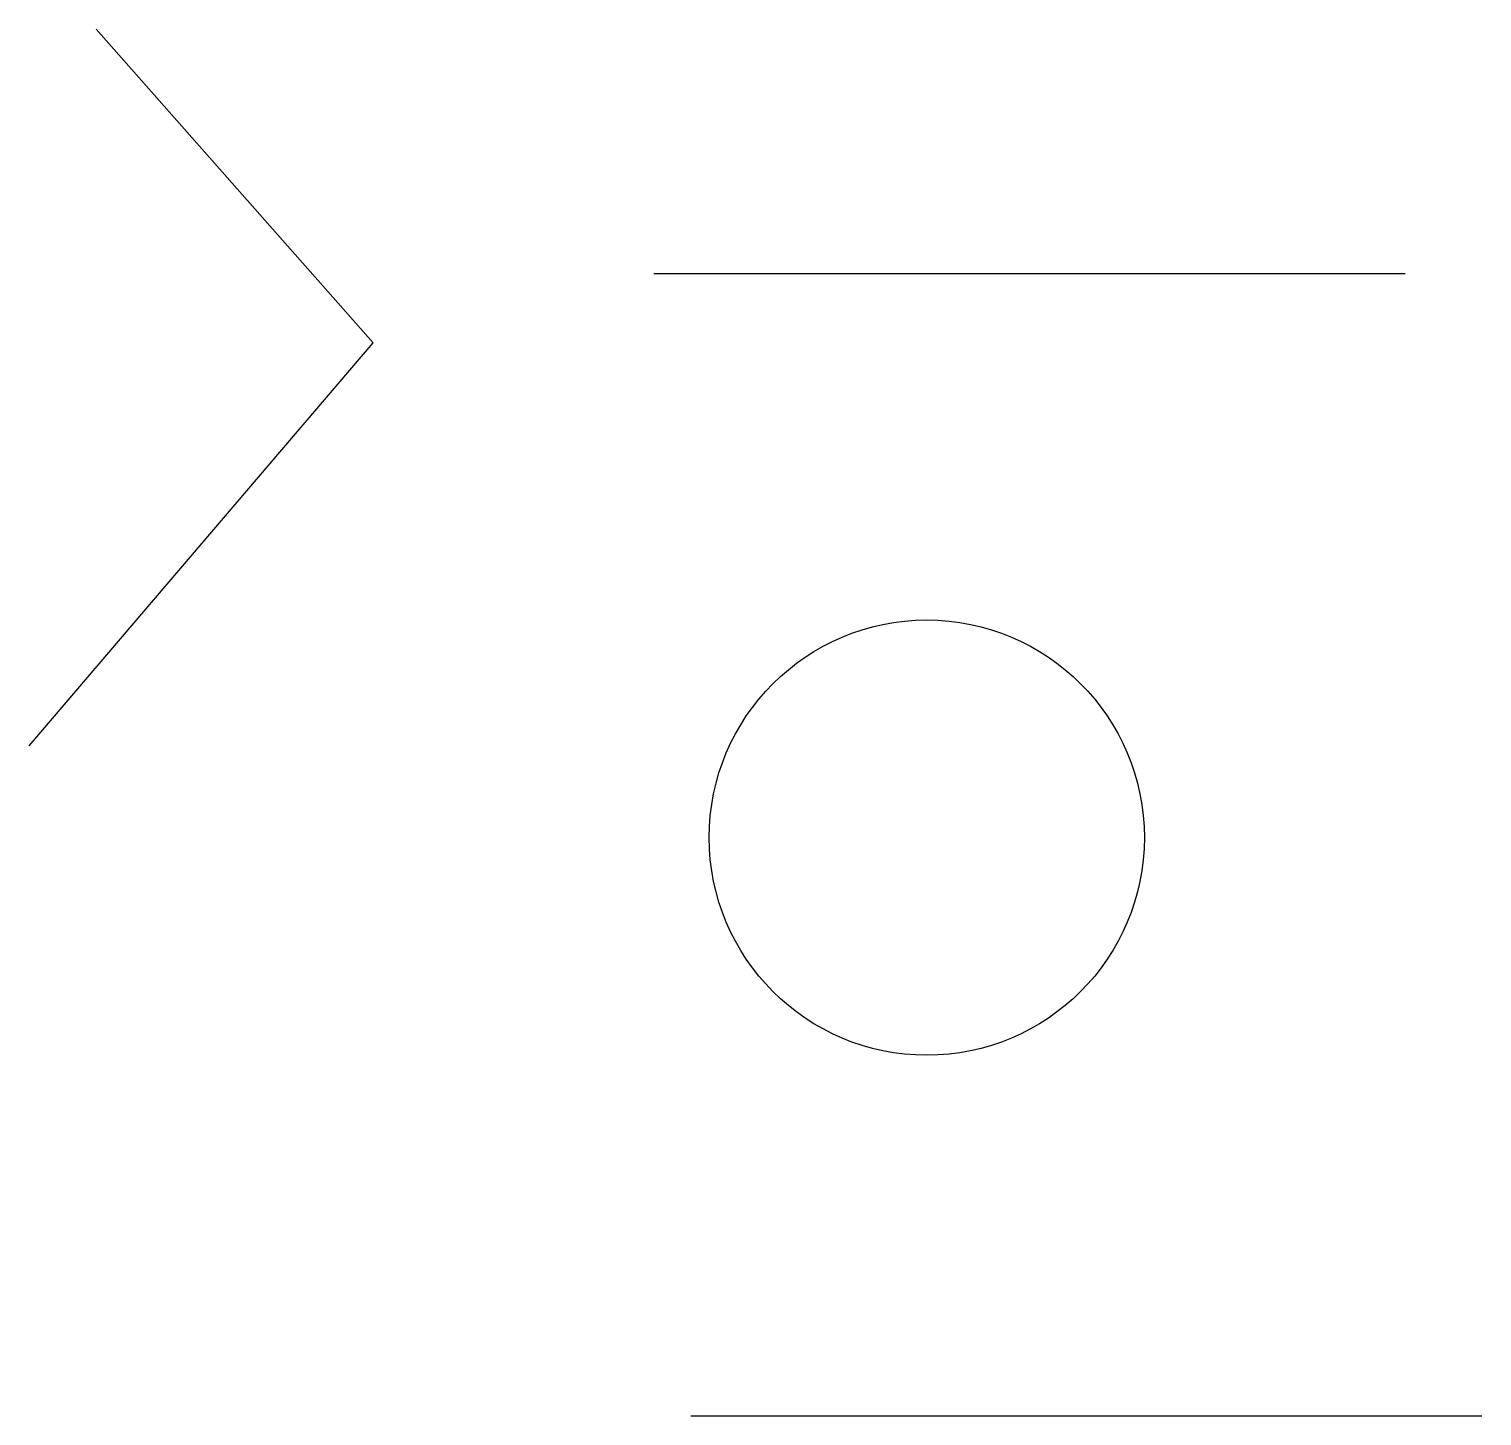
# Model space of a CAD drawing. Extents: x -25.6 to 20.7, y -23.2 to 21.1.
import ezdxf

# ---------------------------------------------------------------- set-up
doc = ezdxf.new("R2010")
doc.units = 0
doc.layers.add('Default', color=7, linetype='Continuous')
doc.layers.add('Test', color=7, linetype='Continuous')

msp = doc.modelspace()

# ---------------------------------------------------------------- linework, layer by layer
at = {"layer": 'Default'}
for p, q in [((-5.687, 13.268), (18.261, 13.268)), ((-4.517, -23.155), (20.71, -23.155))]:
    msp.add_line(p, q, dxfattribs=at)
msp.add_lwpolyline([(-25.611, -1.795), (-14.643, 11.061), (-23.469, 21.06)], dxfattribs=at)
at = {"layer": 'Test'}
msp.add_circle((3.01, -4.717), 6.938, dxfattribs=at)

doc.saveas('drawing.dxf')
